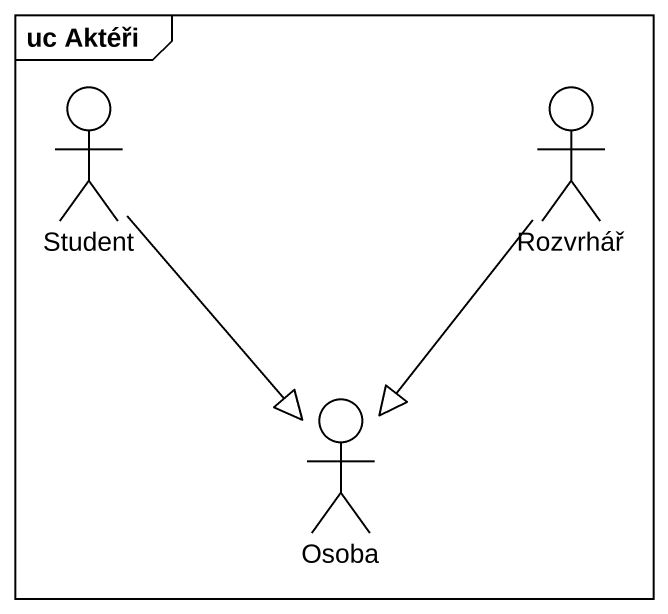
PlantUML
@startuml
mainframe uc Aktéři
actor Student
actor Rozvrhář
actor Osoba
Student --|> Osoba
Rozvrhář --|> Osoba
@enduml
